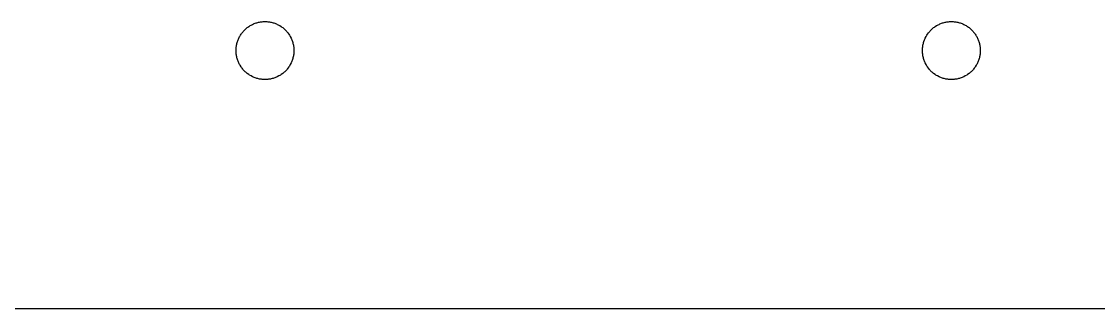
# Model space of a CAD drawing. Header units: metres. Extents: x -4.45 to 4.45, y -1.32 to 1.32.
# Drawn here: x -2.197 to 0, y -1.325 to -0.741 of the extents above; entities that cross this region are included whole.
import ezdxf

# ---------------------------------------------------------------- set-up
doc = ezdxf.new("R2010")
doc.units = ezdxf.units.M

msp = doc.modelspace()

# ---------------------------------------------------------------- linework, layer by layer
for p, q in [((-1.72678, -0.747421), (-1.72511, -0.746613)), ((-1.72511, -0.746613), (-1.72342, -0.74585)), ((-1.72342, -0.74585), (-1.72171, -0.745132)), ((-1.72171, -0.745132), (-1.71997, -0.744476)), ((-1.71997, -0.744476), (-1.71823, -0.743881)), ((-1.71823, -0.743881), (-1.71645, -0.743332)), ((-1.71645, -0.743332), (-1.71466, -0.742844)), ((-1.71466, -0.742844), (-1.71286, -0.742416)), ((-1.71286, -0.742416), (-1.71104, -0.742035)), ((-1.71104, -0.742035), (-1.70923, -0.741714)), ((-1.70923, -0.741714), (-1.70738, -0.741455)), ((-1.70738, -0.741455), (-1.70555, -0.741257)), ((-1.70555, -0.741257), (-1.70369, -0.741104)), ((-1.70369, -0.741104), (-1.70184, -0.741028)), ((-1.70184, -0.741028), (-1.7, -0.740997)), ((-1.7, -0.740997), (-1.69814, -0.741028)), ((-1.69814, -0.741028), (-1.69629, -0.741104)), ((-1.69629, -0.741104), (-1.69444, -0.741257)), ((-1.69444, -0.741257), (-1.6926, -0.741455)), ((-1.6926, -0.741455), (-1.69077, -0.741714)), ((-1.69077, -0.741714), (-1.68893, -0.742035)), ((-1.68893, -0.742035), (-1.68712, -0.742416)), ((-1.68712, -0.742416), (-1.68532, -0.742844)), ((-1.68532, -0.742844), (-1.68353, -0.743332)), ((-1.68353, -0.743332), (-1.68176, -0.743881)), ((-1.68176, -0.743881), (-1.68001, -0.744476)), ((-1.68001, -0.744476), (-1.67827, -0.745132)), ((-1.67827, -0.745132), (-1.67656, -0.74585)), ((-1.67656, -0.74585), (-1.67487, -0.746613)), ((-1.67487, -0.746613), (-1.6732, -0.747421)), ((-0.326797, -0.747421), (-0.325134, -0.746613)), ((-0.325134, -0.746613), (-0.323441, -0.74585)), ((-0.323441, -0.74585), (-0.321732, -0.745132)), ((-0.321732, -0.745132), (-0.319992, -0.744476)), ((-0.319992, -0.744476), (-0.318237, -0.743881)), ((-0.318237, -0.743881), (-0.316467, -0.743332)), ((-0.316467, -0.743332), (-0.314682, -0.742844)), ((-0.314682, -0.742844), (-0.312881, -0.742416)), ((-0.312881, -0.742416), (-0.311066, -0.742035)), ((-0.311066, -0.742035), (-0.309235, -0.741714)), ((-0.309235, -0.741714), (-0.307404, -0.741455)), ((-0.307404, -0.741455), (-0.305557, -0.741257)), ((-0.305557, -0.741257), (-0.303711, -0.741104)), ((-0.303711, -0.741104), (-0.301865, -0.741028)), ((-0.301865, -0.741028), (-0.300003, -0.740997)), ((-0.300003, -0.740997), (-0.298157, -0.741028)), ((-0.298157, -0.741028), (-0.29631, -0.741104)), ((-0.29631, -0.741104), (-0.294449, -0.741257)), ((-0.294449, -0.741257), (-0.292618, -0.741455)), ((-0.292618, -0.741455), (-0.290771, -0.741714)), ((-0.290771, -0.741714), (-0.288956, -0.742035)), ((-0.288956, -0.742035), (-0.28714, -0.742416)), ((-0.28714, -0.742416), (-0.285339, -0.742844)), ((-0.285339, -0.742844), (-0.283554, -0.743332)), ((-0.283554, -0.743332), (-0.281769, -0.743881)), ((-0.281769, -0.743881), (-0.280029, -0.744476)), ((-0.280029, -0.744476), (-0.27829, -0.745132)), ((-0.27829, -0.745132), (-0.276581, -0.74585)), ((-0.276581, -0.74585), (-0.274887, -0.746613)), ((-0.274887, -0.746613), (-0.273224, -0.747421)), ((-1.75078, -0.769958), (-1.7498, -0.768372)), ((-1.7498, -0.768372), (-1.74879, -0.76683)), ((-1.74879, -0.76683), (-1.74773, -0.76532)), ((-1.74773, -0.76532), (-1.74661, -0.763824)), ((-1.74661, -0.763824), (-1.74545, -0.76239)), ((-1.74545, -0.76239), (-1.74425, -0.760971)), ((-1.74425, -0.760971), (-1.743, -0.759598)), ((-1.743, -0.759598), (-1.74171, -0.75827)), ((-1.74171, -0.75827), (-1.74039, -0.756989)), ((-1.74039, -0.756989), (-1.73901, -0.755737)), ((-1.73901, -0.755737), (-1.73759, -0.754532)), ((-1.73759, -0.754532), (-1.73616, -0.753372)), ((-1.73616, -0.753372), (-1.73466, -0.752258)), ((-1.73466, -0.752258), (-1.73315, -0.75119)), ((-1.73315, -0.75119), (-1.73161, -0.750183)), ((-1.73161, -0.750183), (-1.73003, -0.749207)), ((-1.73003, -0.749207), (-1.72841, -0.748291)), ((-1.72841, -0.748291), (-1.72678, -0.747421)), ((-1.6732, -0.747421), (-1.67157, -0.748291)), ((-1.67157, -0.748291), (-1.66995, -0.749207)), ((-1.66995, -0.749207), (-1.66682, -0.75119)), ((-1.66682, -0.75119), (-1.66531, -0.752258)), ((-1.66531, -0.752258), (-1.66383, -0.753372)), ((-1.66383, -0.753372), (-1.66238, -0.754532)), ((-1.66238, -0.754532), (-1.66098, -0.755737)), ((-1.66098, -0.755737), (-1.65961, -0.756989)), ((-1.65961, -0.756989), (-1.65828, -0.75827)), ((-1.65828, -0.75827), (-1.65698, -0.759598)), ((-1.65698, -0.759598), (-1.65573, -0.760971)), ((-1.65573, -0.760971), (-1.65453, -0.76239)), ((-1.65453, -0.76239), (-1.65337, -0.763824)), ((-1.65337, -0.763824), (-1.6512, -0.76683)), ((-1.6512, -0.76683), (-1.65018, -0.768372)), ((-1.65018, -0.768372), (-1.64828, -0.771576)), ((-0.351715, -0.771576), (-0.349823, -0.768372)), ((-0.349823, -0.768372), (-0.348801, -0.76683)), ((-0.348801, -0.76683), (-0.346634, -0.763824)), ((-0.346634, -0.763824), (-0.345474, -0.76239)), ((-0.345474, -0.76239), (-0.344269, -0.760971)), ((-0.344269, -0.760971), (-0.343018, -0.759598)), ((-0.343018, -0.759598), (-0.341721, -0.75827)), ((-0.341721, -0.75827), (-0.340393, -0.756989)), ((-0.340393, -0.756989), (-0.33902, -0.755737)), ((-0.33902, -0.755737), (-0.337616, -0.754532)), ((-0.337616, -0.754532), (-0.336166, -0.753372)), ((-0.336166, -0.753372), (-0.334686, -0.752258)), ((-0.334686, -0.752258), (-0.333176, -0.75119)), ((-0.333176, -0.75119), (-0.330048, -0.749207)), ((-0.330048, -0.749207), (-0.32843, -0.748291)), ((-0.32843, -0.748291), (-0.326797, -0.747421)), ((-0.273224, -0.747421), (-0.271591, -0.748291)), ((-0.271591, -0.748291), (-0.269974, -0.749207)), ((-0.269974, -0.749207), (-0.268387, -0.750183)), ((-0.268387, -0.750183), (-0.266846, -0.75119)), ((-0.266846, -0.75119), (-0.265335, -0.752258)), ((-0.265335, -0.752258), (-0.26384, -0.753372)), ((-0.26384, -0.753372), (-0.262405, -0.754532)), ((-0.262405, -0.754532), (-0.260986, -0.755737)), ((-0.260986, -0.755737), (-0.259613, -0.756989)), ((-0.259613, -0.756989), (-0.258286, -0.75827)), ((-0.258286, -0.75827), (-0.257004, -0.759598)), ((-0.257004, -0.759598), (-0.255753, -0.760971)), ((-0.255753, -0.760971), (-0.254547, -0.76239)), ((-0.254547, -0.76239), (-0.253387, -0.763824)), ((-0.253387, -0.763824), (-0.252274, -0.76532)), ((-0.252274, -0.76532), (-0.251205, -0.76683)), ((-0.251205, -0.76683), (-0.250198, -0.768372)), ((-0.250198, -0.768372), (-0.249222, -0.769958)), ((-1.75827, -0.790756), (-1.75795, -0.78894)), ((-1.75795, -0.78894), (-1.75757, -0.787125)), ((-1.75757, -0.787125), (-1.75714, -0.785324)), ((-1.75714, -0.785324), (-1.75665, -0.783539)), ((-1.75665, -0.783539), (-1.7561, -0.781754)), ((-1.7561, -0.781754), (-1.75551, -0.780014)), ((-1.75551, -0.780014), (-1.75485, -0.778275)), ((-1.75485, -0.778275), (-1.75414, -0.776566)), ((-1.75414, -0.776566), (-1.75337, -0.774872)), ((-1.75337, -0.774872), (-1.75256, -0.773209)), ((-1.75256, -0.773209), (-1.75169, -0.771576)), ((-1.75169, -0.771576), (-1.75078, -0.769958)), ((-1.64828, -0.771576), (-1.64661, -0.774872)), ((-1.64661, -0.774872), (-1.64584, -0.776566)), ((-1.64584, -0.776566), (-1.64514, -0.778275)), ((-1.64514, -0.778275), (-1.64388, -0.781754)), ((-1.64388, -0.781754), (-1.64334, -0.783539)), ((-1.64334, -0.783539), (-1.64285, -0.785324)), ((-1.64285, -0.785324), (-1.64241, -0.787125)), ((-1.64241, -0.787125), (-1.64204, -0.78894)), ((-1.64204, -0.78894), (-1.64172, -0.790756)), ((-0.358276, -0.790756), (-0.357956, -0.78894)), ((-0.357956, -0.78894), (-0.35759, -0.787125)), ((-0.35759, -0.787125), (-0.357147, -0.785324)), ((-0.357147, -0.785324), (-0.356659, -0.783539)), ((-0.356659, -0.783539), (-0.356125, -0.781754)), ((-0.356125, -0.781754), (-0.354858, -0.778275)), ((-0.354858, -0.778275), (-0.354156, -0.776566)), ((-0.354156, -0.776566), (-0.353394, -0.774872)), ((-0.353394, -0.774872), (-0.351715, -0.771576)), ((-0.249222, -0.769958), (-0.248306, -0.771576)), ((-0.248306, -0.771576), (-0.247437, -0.773209)), ((-0.247437, -0.773209), (-0.246628, -0.774872)), ((-0.246628, -0.774872), (-0.245865, -0.776566)), ((-0.245865, -0.776566), (-0.245148, -0.778275)), ((-0.245148, -0.778275), (-0.244492, -0.780014)), ((-0.244492, -0.780014), (-0.243896, -0.781754)), ((-0.243896, -0.781754), (-0.243347, -0.783539)), ((-0.243347, -0.783539), (-0.242859, -0.785324)), ((-0.242859, -0.785324), (-0.242432, -0.787125)), ((-0.242432, -0.787125), (-0.24205, -0.78894)), ((-0.24205, -0.78894), (-0.24173, -0.790756)), ((-1.75899, -0.799988), (-1.75896, -0.798141)), ((-1.75896, -0.801849), (-1.75899, -0.799988)), ((-1.75896, -0.798141), (-1.75888, -0.796295)), ((-1.75888, -0.803696), (-1.75896, -0.801849)), ((-1.75888, -0.796295), (-1.75873, -0.794434)), ((-1.75873, -0.805542), (-1.75888, -0.803696)), ((-1.75873, -0.794434), (-1.75853, -0.792603)), ((-1.75853, -0.807388), (-1.75873, -0.805542)), ((-1.75853, -0.792603), (-1.75827, -0.790756)), ((-1.75827, -0.809219), (-1.75853, -0.807388)), ((-1.75795, -0.81105), (-1.75827, -0.809219)), ((-1.75757, -0.812866), (-1.75795, -0.81105)), ((-1.64204, -0.81105), (-1.64241, -0.812866)), ((-1.64172, -0.809219), (-1.64204, -0.81105)), ((-1.64172, -0.790756), (-1.64146, -0.792603)), ((-1.64146, -0.807388), (-1.64172, -0.809219)), ((-1.64146, -0.792603), (-1.64125, -0.794434)), ((-1.64125, -0.805542), (-1.64146, -0.807388)), ((-1.64125, -0.794434), (-1.64111, -0.796295)), ((-1.64111, -0.803696), (-1.64125, -0.805542)), ((-1.64111, -0.796295), (-1.64102, -0.798141)), ((-1.64102, -0.801849), (-1.64111, -0.803696)), ((-1.64102, -0.798141), (-1.64099, -0.799988)), ((-1.64099, -0.799988), (-1.64102, -0.801849)), ((-0.359009, -0.799988), (-0.358978, -0.798141)), ((-0.358978, -0.801849), (-0.359009, -0.799988)), ((-0.358978, -0.798141), (-0.358887, -0.796295)), ((-0.358887, -0.803696), (-0.358978, -0.801849)), ((-0.358887, -0.796295), (-0.358749, -0.794434)), ((-0.358749, -0.805542), (-0.358887, -0.803696)), ((-0.358749, -0.794434), (-0.358536, -0.792603)), ((-0.358536, -0.807388), (-0.358749, -0.805542)), ((-0.358536, -0.792603), (-0.358276, -0.790756)), ((-0.358276, -0.809219), (-0.358536, -0.807388)), ((-0.357956, -0.81105), (-0.358276, -0.809219)), ((-0.35759, -0.812866), (-0.357956, -0.81105)), ((-0.24205, -0.81105), (-0.242432, -0.812866)), ((-0.24173, -0.809219), (-0.24205, -0.81105)), ((-0.24173, -0.790756), (-0.24147, -0.792603)), ((-0.24147, -0.807388), (-0.24173, -0.809219)), ((-0.24147, -0.792603), (-0.241272, -0.794434)), ((-0.241272, -0.805542), (-0.24147, -0.807388)), ((-0.241272, -0.794434), (-0.241119, -0.796295)), ((-0.241119, -0.803696), (-0.241272, -0.805542)), ((-0.241119, -0.796295), (-0.241043, -0.798141)), ((-0.241043, -0.801849), (-0.241119, -0.803696)), ((-0.241043, -0.798141), (-0.241013, -0.799988)), ((-0.241013, -0.799988), (-0.241043, -0.801849)), ((-1.75714, -0.814667), (-1.75757, -0.812866)), ((-1.75665, -0.816452), (-1.75714, -0.814667)), ((-1.7561, -0.818222), (-1.75665, -0.816452)), ((-1.75551, -0.819977), (-1.7561, -0.818222)), ((-1.75485, -0.821716), (-1.75551, -0.819977)), ((-1.75414, -0.823425), (-1.75485, -0.821716)), ((-1.75337, -0.825119), (-1.75414, -0.823425)), ((-1.75256, -0.826782), (-1.75337, -0.825119)), ((-1.75169, -0.828415), (-1.75256, -0.826782)), ((-1.75078, -0.830032), (-1.75169, -0.828415)), ((-1.74879, -0.83316), (-1.75078, -0.830032)), ((-1.74773, -0.834671), (-1.74879, -0.83316)), ((-1.74661, -0.836151), (-1.74773, -0.834671)), ((-1.6512, -0.83316), (-1.65337, -0.836151)), ((-1.65018, -0.831604), (-1.6512, -0.83316)), ((-1.64922, -0.830032), (-1.65018, -0.831604)), ((-1.64828, -0.828415), (-1.64922, -0.830032)), ((-1.64661, -0.825119), (-1.64828, -0.828415)), ((-1.64584, -0.823425), (-1.64661, -0.825119)), ((-1.64514, -0.821716), (-1.64584, -0.823425)), ((-1.64449, -0.819977), (-1.64514, -0.821716)), ((-1.64388, -0.818222), (-1.64449, -0.819977)), ((-1.64334, -0.816452), (-1.64388, -0.818222)), ((-1.64285, -0.814667), (-1.64334, -0.816452)), ((-1.64241, -0.812866), (-1.64285, -0.814667)), ((-0.357147, -0.814667), (-0.35759, -0.812866)), ((-0.356659, -0.816452), (-0.357147, -0.814667)), ((-0.356125, -0.818222), (-0.356659, -0.816452)), ((-0.355515, -0.819977), (-0.356125, -0.818222)), ((-0.354858, -0.821716), (-0.355515, -0.819977)), ((-0.354156, -0.823425), (-0.354858, -0.821716)), ((-0.353394, -0.825119), (-0.354156, -0.823425)), ((-0.351715, -0.828415), (-0.353394, -0.825119)), ((-0.350784, -0.830032), (-0.351715, -0.828415)), ((-0.349823, -0.831604), (-0.350784, -0.830032)), ((-0.348801, -0.83316), (-0.349823, -0.831604)), ((-0.346634, -0.836151), (-0.348801, -0.83316)), ((-0.252274, -0.834671), (-0.253387, -0.836151)), ((-0.251205, -0.83316), (-0.252274, -0.834671)), ((-0.249222, -0.830032), (-0.251205, -0.83316)), ((-0.248306, -0.828415), (-0.249222, -0.830032)), ((-0.247437, -0.826782), (-0.248306, -0.828415)), ((-0.246628, -0.825119), (-0.247437, -0.826782)), ((-0.245865, -0.823425), (-0.246628, -0.825119)), ((-0.245148, -0.821716), (-0.245865, -0.823425)), ((-0.244492, -0.819977), (-0.245148, -0.821716)), ((-0.243896, -0.818222), (-0.244492, -0.819977)), ((-0.243347, -0.816452), (-0.243896, -0.818222)), ((-0.242859, -0.814667), (-0.243347, -0.816452)), ((-0.242432, -0.812866), (-0.242859, -0.814667)), ((-1.74545, -0.837601), (-1.74661, -0.836151)), ((-1.74425, -0.839005), (-1.74545, -0.837601)), ((-1.743, -0.840378), (-1.74425, -0.839005)), ((-1.74171, -0.841705), (-1.743, -0.840378)), ((-1.74039, -0.843002), (-1.74171, -0.841705)), ((-1.73901, -0.844254), (-1.74039, -0.843002)), ((-1.73759, -0.845459), (-1.73901, -0.844254)), ((-1.73616, -0.846619), (-1.73759, -0.845459)), ((-1.73315, -0.848785), (-1.73616, -0.846619)), ((-1.73161, -0.849808), (-1.73315, -0.848785)), ((-1.72841, -0.8517), (-1.73161, -0.849808)), ((-1.72511, -0.853378), (-1.72841, -0.8517)), ((-1.72342, -0.854141), (-1.72511, -0.853378)), ((-1.72171, -0.854843), (-1.72342, -0.854141)), ((-1.71823, -0.85611), (-1.72171, -0.854843)), ((-1.71645, -0.856644), (-1.71823, -0.85611)), ((-1.68176, -0.85611), (-1.68353, -0.856644)), ((-1.68001, -0.855499), (-1.68176, -0.85611)), ((-1.67827, -0.854843), (-1.68001, -0.855499)), ((-1.67656, -0.854141), (-1.67827, -0.854843)), ((-1.67487, -0.853378), (-1.67656, -0.854141)), ((-1.67157, -0.8517), (-1.67487, -0.853378)), ((-1.66995, -0.850769), (-1.67157, -0.8517)), ((-1.66838, -0.849808), (-1.66995, -0.850769)), ((-1.66682, -0.848785), (-1.66838, -0.849808)), ((-1.66383, -0.846619), (-1.66682, -0.848785)), ((-1.66238, -0.845459), (-1.66383, -0.846619)), ((-1.66098, -0.844254), (-1.66238, -0.845459)), ((-1.65961, -0.843002), (-1.66098, -0.844254)), ((-1.65698, -0.840378), (-1.65961, -0.843002)), ((-1.65573, -0.839005), (-1.65698, -0.840378)), ((-1.65453, -0.837601), (-1.65573, -0.839005)), ((-1.65337, -0.836151), (-1.65453, -0.837601)), ((-0.345474, -0.837601), (-0.346634, -0.836151)), ((-0.344269, -0.839005), (-0.345474, -0.837601)), ((-0.343018, -0.840378), (-0.344269, -0.839005)), ((-0.340393, -0.843002), (-0.343018, -0.840378)), ((-0.33902, -0.844254), (-0.340393, -0.843002)), ((-0.337616, -0.845459), (-0.33902, -0.844254)), ((-0.336166, -0.846619), (-0.337616, -0.845459)), ((-0.333176, -0.848785), (-0.336166, -0.846619)), ((-0.331619, -0.849808), (-0.333176, -0.848785)), ((-0.330048, -0.850769), (-0.331619, -0.849808)), ((-0.32843, -0.8517), (-0.330048, -0.850769)), ((-0.325134, -0.853378), (-0.32843, -0.8517)), ((-0.323441, -0.854141), (-0.325134, -0.853378)), ((-0.321732, -0.854843), (-0.323441, -0.854141)), ((-0.319992, -0.855499), (-0.321732, -0.854843)), ((-0.318237, -0.85611), (-0.319992, -0.855499)), ((-0.316467, -0.856644), (-0.318237, -0.85611)), ((-0.281769, -0.85611), (-0.283554, -0.856644)), ((-0.27829, -0.854843), (-0.281769, -0.85611)), ((-0.276581, -0.854141), (-0.27829, -0.854843)), ((-0.274887, -0.853378), (-0.276581, -0.854141)), ((-0.271591, -0.8517), (-0.274887, -0.853378)), ((-0.268387, -0.849808), (-0.271591, -0.8517)), ((-0.266846, -0.848785), (-0.268387, -0.849808)), ((-0.26384, -0.846619), (-0.266846, -0.848785)), ((-0.262405, -0.845459), (-0.26384, -0.846619)), ((-0.260986, -0.844254), (-0.262405, -0.845459)), ((-0.259613, -0.843002), (-0.260986, -0.844254)), ((-0.258286, -0.841705), (-0.259613, -0.843002)), ((-0.257004, -0.840378), (-0.258286, -0.841705)), ((-0.255753, -0.839005), (-0.257004, -0.840378)), ((-0.254547, -0.837601), (-0.255753, -0.839005)), ((-0.253387, -0.836151), (-0.254547, -0.837601)), ((-1.71466, -0.857132), (-1.71645, -0.856644)), ((-1.71286, -0.857574), (-1.71466, -0.857132)), ((-1.71104, -0.857941), (-1.71286, -0.857574)), ((-1.70923, -0.858261), (-1.71104, -0.857941)), ((-1.70738, -0.858521), (-1.70923, -0.858261)), ((-1.70555, -0.858734), (-1.70738, -0.858521)), ((-1.70369, -0.858871), (-1.70555, -0.858734)), ((-1.70184, -0.858963), (-1.70369, -0.858871)), ((-1.7, -0.858994), (-1.70184, -0.858963)), ((-1.69814, -0.858963), (-1.7, -0.858994)), ((-1.69629, -0.858871), (-1.69814, -0.858963)), ((-1.69444, -0.858734), (-1.69629, -0.858871)), ((-1.6926, -0.858521), (-1.69444, -0.858734)), ((-1.69077, -0.858261), (-1.6926, -0.858521)), ((-1.68893, -0.857941), (-1.69077, -0.858261)), ((-1.68712, -0.857574), (-1.68893, -0.857941)), ((-1.68532, -0.857132), (-1.68712, -0.857574)), ((-1.68353, -0.856644), (-1.68532, -0.857132)), ((-0.314682, -0.857132), (-0.316467, -0.856644)), ((-0.312881, -0.857574), (-0.314682, -0.857132)), ((-0.311066, -0.857941), (-0.312881, -0.857574)), ((-0.309235, -0.858261), (-0.311066, -0.857941)), ((-0.307404, -0.858521), (-0.309235, -0.858261)), ((-0.305557, -0.858734), (-0.307404, -0.858521)), ((-0.303711, -0.858871), (-0.305557, -0.858734)), ((-0.301865, -0.858963), (-0.303711, -0.858871)), ((-0.300003, -0.858994), (-0.301865, -0.858963)), ((-0.298157, -0.858963), (-0.300003, -0.858994)), ((-0.29631, -0.858871), (-0.298157, -0.858963)), ((-0.294449, -0.858734), (-0.29631, -0.858871)), ((-0.292618, -0.858521), (-0.294449, -0.858734)), ((-0.290771, -0.858261), (-0.292618, -0.858521)), ((-0.288956, -0.857941), (-0.290771, -0.858261)), ((-0.28714, -0.857574), (-0.288956, -0.857941)), ((-0.285339, -0.857132), (-0.28714, -0.857574)), ((-0.283554, -0.856644), (-0.285339, -0.857132)), ((-4.25, -1.325), (4.25, -1.325))]:
    msp.add_line(p, q)

doc.saveas('drawing.dxf')
